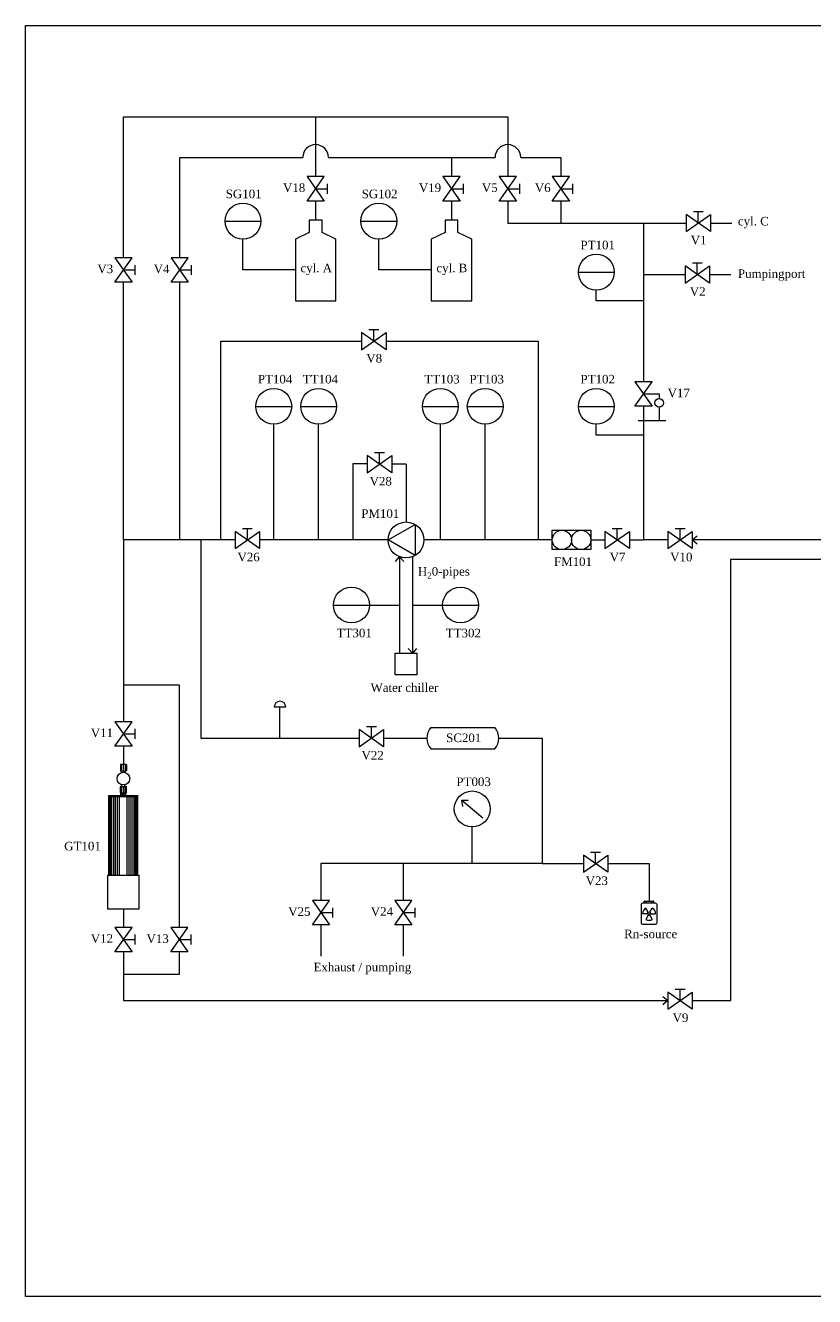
# Model space of a CAD drawing. Header units: millimetres. Extents: x 0 to 10451, y -187 to 2970.
# Drawn here: x 0 to 1844, y 0 to 2970 of the extents above; entities that cross this region are included whole.
import ezdxf

# ---------------------------------------------------------------- set-up
doc = ezdxf.new("R2010")
doc.units = ezdxf.units.MM
doc.styles.get("Standard").update_dxf_attribs({"font": 'arial.ttf'})

msp = doc.modelspace()

# ---------------------------------------------------------------- linework, layer by layer
for p, q in [((1600.5, 2508.3), (1650.5, 2508.3)), ((1598.4, 2388.1), (1648.4, 2388.1)), ((1496.6, 2046.1), (1431.3, 2046.1)), ((798.7, 1945.3), (765.3, 1945.3)), ((765.3, 1945.3), (765.3, 1767.8)), ((889.2, 1944.9), (855.8, 1944.9)), ((889.2, 1944.9), (889.2, 1809.8)), ((1320.9, 1767.8), (1353.9, 1767.8)), ((1320.9, 1767.8), (1353.9, 1767.8)), ((1411, 1767.8), (1444, 1767.8)), ((874.2, 1728.6), (874.2, 1503)), ((904.2, 1728.6), (904.2, 1503)), ((803.7, 1615.8), (874.2, 1615.8)), ((904.2, 1615.8), (974.7, 1615.8)), ((229, 1429), (229, 1343.2)), ((947, 1329.6), (1097, 1329.6)), ((229, 1286.1), (229, 1243.2)), ((947, 1279.6), (1097, 1279.6)), ((221.9, 1242.1), (221.9, 1228.9)), ((234.8, 1243.2), (223.1, 1243.2)), ((234.8, 1227.8), (223.1, 1227.8)), ((224.4, 1243.2), (224.4, 1227.8)), ((225.6, 1227.8), (225.6, 1224.4)), ((229, 1243.2), (229, 1227.8)), ((232.3, 1227.8), (232.3, 1224.4)), ((233.5, 1243.2), (233.5, 1227.8)), ((236, 1242.1), (236, 1228.9)), ((221.8, 1177.7), (221.8, 1190.8)), ((222.9, 1191.9), (234.7, 1191.9)), ((224.3, 1176.6), (224.3, 1191.9)), ((225.4, 1191.9), (225.4, 1195.8)), ((228.8, 1176.6), (228.8, 1191.9)), ((232.2, 1191.9), (232.2, 1195.7)), ((233.4, 1176.6), (233.4, 1191.9)), ((235.9, 1177.7), (235.9, 1190.8)), ((194.9, 1170.9), (262.8, 1170.9)), ((194.9, 1168.6), (262.8, 1168.6)), ((222.9, 1176.6), (234.7, 1176.6)), ((223.2, 1170.9), (223.2, 1174.3)), ((223.2, 1174.3), (234.5, 1174.3)), ((225, 1170.9), (225, 1174.3)), ((226.1, 1174.3), (226.1, 1176.5)), ((227.7, 1174.3), (227.7, 1176.5)), ((228.8, 1170.9), (228.8, 1174.3)), ((230, 1174.3), (230, 1176.5)), ((231.5, 1174.3), (231.5, 1176.5)), ((232.7, 1170.9), (232.7, 1174.3)), ((234.5, 1170.9), (234.5, 1174.3)), ((1019.4, 1159.9), (1068.5, 1118.7)), ((1445.6, 918.9), (1445.6, 923)), ((1446.4, 923.8), (1467.5, 923.8)), ((1450.5, 918.9), (1450.5, 923.8)), ((1463.5, 918.9), (1463.5, 923.8)), ((1468.3, 918.9), (1468.3, 923)), ((1452.8, 894.6), (1441.7, 894.6)), ((1454.9, 898.2), (1449.3, 907.8)), ((1459.1, 898.2), (1464.6, 907.8)), ((1461.2, 894.6), (1472.3, 894.6)), ((1454.9, 891), (1449.3, 881.3)), ((1459.1, 891), (1464.6, 881.3))]:
    msp.add_line(p, q)
for points in [[(0, 2970), (4200, 2970), (4200, 0), (0, 0), (0, 2970)], [(229, 2427.2), (229, 2756.2), (1127.1, 2756.2), (1127.1, 2616.9)], [(678, 2756.2), (678, 2616.9)], [(360.5, 2427.2), (360.5, 2661.4), (648, 2661.4)], [(708, 2661.4), (1097.1, 2661.4)], [(995.5, 2661.4), (995.5, 2616.9)], [(1157.1, 2661.4), (1251, 2661.4), (1251, 2616.9)], [(698, 2616.9), (658, 2616.9), (698, 2559.7), (658, 2559.7), (698, 2616.9)], [(1015.5, 2616.9), (975.5, 2616.9), (1015.5, 2559.7), (975.5, 2559.7), (1015.5, 2616.9)], [(1147.1, 2616.9), (1107.1, 2616.9), (1147.1, 2559.7), (1107.1, 2559.7), (1147.1, 2616.9)], [(1271, 2616.9), (1231, 2616.9), (1271, 2559.7), (1231, 2559.7), (1271, 2616.9)], [(678, 2588.3), (705, 2588.3)], [(705, 2599.8), (705, 2576.8)], [(995.5, 2588.3), (1022.5, 2588.3)], [(1022.5, 2599.8), (1022.5, 2576.8)], [(1127.1, 2588.3), (1154.1, 2588.3)], [(1154.1, 2599.8), (1154.1, 2576.8)], [(1251, 2588.3), (1278, 2588.3)], [(1278, 2599.8), (1278, 2576.8)], [(678, 2559.7), (678, 2515.2)], [(995.5, 2559.7), (995.5, 2515.2)], [(1127.1, 2559.7), (1127.1, 2508.3), (1543.4, 2508.3)], [(1251, 2559.7), (1251, 2508.3)], [(1543.4, 2528.3), (1543.4, 2488.3), (1600.5, 2528.3), (1600.5, 2488.3), (1543.4, 2528.3)], [(1560.5, 2535.3), (1583.5, 2535.3)], [(1572, 2508.3), (1572, 2535.3)], [(466.3, 2512.8), (550.3, 2512.8)], [(630.8, 2326.5), (725.2, 2326.5), (725.2, 2470.8), (693.1, 2485.8), (693.1, 2515.2), (662.9, 2515.2), (662.9, 2485.8), (630.8, 2470.8), (630.8, 2326.5)], [(783.8, 2512.8), (867.8, 2512.8)], [(948.3, 2326.5), (1042.7, 2326.5), (1042.7, 2470.8), (1010.6, 2485.8), (1010.6, 2515.2), (980.4, 2515.2), (980.4, 2485.8), (948.3, 2470.8), (948.3, 2326.5)], [(1444, 2508.3), (1444, 2137.5)], [(630.8, 2398.6), (508.3, 2398.6), (508.3, 2470.8)], [(948.3, 2398.6), (825.8, 2398.6), (825.8, 2470.8)], [(249, 2427.2), (209, 2427.2), (249, 2370.1), (209, 2370.1), (249, 2427.2)], [(256, 2410.1), (256, 2387.1)], [(380.5, 2427.2), (340.5, 2427.2), (380.5, 2370.1), (340.5, 2370.1), (380.5, 2427.2)], [(387.5, 2410.1), (387.5, 2387.1)], [(1541.2, 2408.1), (1541.2, 2368.1), (1598.4, 2408.1), (1598.4, 2368.1), (1541.2, 2408.1)], [(1558.3, 2415.1), (1581.3, 2415.1)], [(1569.8, 2388.1), (1569.8, 2415.1)], [(229, 2398.6), (256, 2398.6)], [(360.5, 2398.6), (387.5, 2398.6)], [(1291.8, 2393.5), (1375.8, 2393.5)], [(1444, 2388.1), (1541.2, 2388.1)], [(490, 1767.8), (229, 1767.8), (229, 2370.1)], [(360.5, 1767.8), (360.5, 2370.1)], [(1444, 2326.5), (1333.8, 2326.5), (1333.8, 2351.5)], [(802.6, 2259.3), (825.6, 2259.3)], [(814.1, 2232.3), (814.1, 2259.3)], [(456.6, 1767.8), (456.6, 2232.3), (785.5, 2232.3)], [(785.5, 2252.3), (785.5, 2212.3), (842.6, 2252.3), (842.6, 2212.3), (785.5, 2252.3)], [(842.6, 2232.3), (1197.9, 2232.3), (1197.9, 1767.8)], [(1464, 2137.5), (1424, 2137.5), (1464, 2080.4), (1424, 2080.4), (1464, 2137.5)], [(1444, 2109.5), (1444, 2109)], [(1444, 2109), (1480.6, 2109), (1480.6, 2098.2)], [(538.1, 2080), (622.1, 2080)], [(643.1, 2080), (727.1, 2080)], [(927.4, 2080), (1011.4, 2080)], [(1032.4, 2080), (1116.4, 2080)], [(1291.8, 2080), (1375.8, 2080)], [(1444, 2080.4), (1444, 1767.8)], [(1480.6, 2078.2), (1480.6, 2046.1)], [(580.1, 1767.8), (580.1, 2038)], [(685.1, 1767.8), (685.1, 2038)], [(969.4, 1767.8), (969.4, 2038)], [(1074.4, 1767.8), (1074.4, 2038)], [(1444, 2012.9), (1333.8, 2012.9), (1333.8, 2038)], [(798.7, 1964.9), (798.7, 1924.9), (855.8, 1964.9), (855.8, 1924.9), (798.7, 1964.9)], [(815.7, 1971.9), (838.7, 1971.9)], [(827.2, 1944.9), (827.2, 1971.9)], [(490, 1787.8), (490, 1747.8), (547.1, 1787.8), (547.1, 1747.8), (490, 1787.8)], [(507, 1794.8), (530, 1794.8)], [(518.5, 1767.8), (518.5, 1794.8)], [(847.2, 1767.8), (910.2, 1804.2), (910.2, 1731.4), (847.2, 1767.8)], [(1230.9, 1767.8), (1230.9, 1790.3), (1320.9, 1790.3), (1320.9, 1745.3), (1230.9, 1745.3), (1230.9, 1767.8)], [(1353.9, 1787.8), (1353.9, 1747.8), (1411, 1787.8), (1411, 1747.8), (1353.9, 1787.8)], [(1371, 1794.8), (1394, 1794.8)], [(1382.5, 1767.8), (1382.5, 1794.8)], [(1501, 1787.8), (1501, 1747.8), (1558.1, 1787.8), (1558.1, 1747.8), (1501, 1787.8)], [(1518.1, 1794.8), (1541.1, 1794.8)], [(1529.6, 1767.8), (1529.6, 1794.8)], [(229, 1767.8), (229, 1343.2)], [(409.6, 1767.8), (409.6, 1304.6), (779.8, 1304.6)], [(847.2, 1767.8), (547.1, 1767.8)], [(1230.9, 1767.8), (931.2, 1767.8)], [(1501, 1767.8), (1444, 1767.8)], [(1569.6, 1758.2), (1558.1, 1767.8), (1569.6, 1777.5)], [(1920.2, 1767.8), (1558.1, 1767.8)], [(864.5, 1717.1), (874.2, 1728.6), (883.8, 1717.1)], [(864.5, 1717.1), (874.2, 1728.6), (883.8, 1717.1)], [(1558.1, 691.5), (1648.4, 691.5), (1648.4, 1723.1), (1922, 1723.1)], [(719.7, 1615.8), (803.7, 1615.8)], [(974.7, 1615.8), (1058.7, 1615.8)], [(864.2, 1503), (914.2, 1503), (914.2, 1453), (864.2, 1453), (864.2, 1503)], [(913.8, 1514.5), (904.2, 1503), (894.5, 1514.5)], [(913.8, 1514.5), (904.2, 1503), (894.5, 1514.5)], [(229, 1429), (359.5, 1429), (359.5, 862.7)], [(581.2, 1377.6), (608.1, 1377.6)], [(594.7, 1304.6), (594.7, 1377.6)], [(249, 1343.2), (209, 1343.2), (249, 1286.1), (209, 1286.1), (249, 1343.2)], [(229, 1314.7), (256, 1314.7)], [(256, 1326.2), (256, 1303.2)], [(779.8, 1324.6), (779.8, 1284.6), (836.9, 1324.6), (836.9, 1284.6), (779.8, 1324.6)], [(796.9, 1331.6), (819.9, 1331.6)], [(808.4, 1304.6), (808.4, 1331.6)], [(229, 1286.1), (229, 1243.2)], [(1105.9, 1304.6), (1207.2, 1304.6), (1207.2, 1011.5), (690.4, 1011.5), (690.4, 925.7)], [(836.9, 1304.6), (938.2, 1304.6)], [(194.9, 984.2), (194.9, 1170.9)], [(197.2, 984.2), (197.2, 1168.6)], [(199.4, 984.2), (199.4, 1168.6)], [(201.7, 984.2), (201.7, 1168.6)], [(206.2, 984.2), (206.2, 1168.6)], [(210.7, 984.2), (210.7, 1168.6)], [(215.3, 984.2), (215.3, 1168.6)], [(219.8, 984.2), (219.8, 1168.6)], [(237.9, 984.2), (237.9, 1168.6)], [(242.4, 984.2), (242.4, 1168.6)], [(246.9, 984.2), (246.9, 1168.6)], [(251.5, 984.2), (251.5, 1168.6)], [(256, 984.2), (256, 1168.6)], [(258.2, 984.2), (258.2, 1168.6)], [(260.5, 984.2), (260.5, 1168.6)], [(262.8, 984.2), (262.8, 1170.9)], [(1022, 1145.1), (1019.4, 1159.9), (1034.4, 1159.9)], [(1044, 1011.5), (1044, 1097.3)], [(883.1, 925.7), (883.1, 1011.5)], [(1207.2, 1011.5), (1303.5, 1011.5)], [(1303.5, 1031.5), (1303.5, 991.5), (1360.6, 1031.5), (1360.6, 991.5), (1303.5, 1031.5)], [(1320.6, 1038.5), (1343.6, 1038.5)], [(1332.1, 1011.5), (1332.1, 1038.5)], [(1360.6, 1011.5), (1457, 1011.5), (1457, 923.8)], [(191.8, 905.9), (265.9, 905.9), (265.9, 984.2), (191.8, 984.2), (191.8, 905.9)], [(710.4, 925.7), (670.4, 925.7), (710.4, 868.6), (670.4, 868.6), (710.4, 925.7)], [(903.1, 925.7), (863.1, 925.7), (903.1, 868.6), (863.1, 868.6), (903.1, 925.7)], [(229, 905.9), (229, 862.7)], [(690.4, 897.1), (717.4, 897.1)], [(717.4, 908.6), (717.4, 885.6)], [(883.1, 897.1), (910.1, 897.1)], [(910.1, 908.6), (910.1, 885.6)], [(249, 862.7), (209, 862.7), (249, 805.6), (209, 805.6), (249, 862.7)], [(379.5, 862.7), (339.5, 862.7), (379.5, 805.6), (339.5, 805.6), (379.5, 862.7)], [(690.4, 868.6), (690.4, 795.6)], [(883.1, 795.6), (883.1, 868.6)], [(229, 834.2), (256, 834.2)], [(256, 845.7), (256, 822.7)], [(359.5, 834.2), (386.5, 834.2)], [(386.5, 845.7), (386.5, 822.7)], [(229, 805.6), (229, 691.5), (1501, 691.5)], [(359.5, 805.6), (359.5, 752.6), (229, 752.6)], [(1518.1, 718.5), (1541.1, 718.5)], [(1529.6, 691.5), (1529.6, 718.5)], [(1489.5, 701.1), (1501, 691.5), (1489.5, 681.9)], [(1489.5, 701.1), (1501, 691.5), (1489.5, 681.9)], [(1501, 711.5), (1501, 671.5), (1558.1, 711.5), (1558.1, 671.5), (1501, 711.5)]]:
    msp.add_lwpolyline(points)
msp.add_lwpolyline([(1438.3, 915.7), (1438.3, 873.5, 0.414214), (1441.6, 870.3), (1472.4, 870.3, 0.414214), (1475.6, 873.5), (1475.6, 915.7, 0.414214), (1472.4, 918.9), (1441.6, 918.9, 0.414214)], format="xyb", close=True)
for centre, radius in [((508.3, 2512.8), 42), ((825.8, 2512.8), 42), ((1333.8, 2393.5), 42), ((580.1, 2080), 42), ((685.1, 2080), 42), ((969.4, 2080), 42), ((1074.4, 2080), 42), ((1333.8, 2080), 42), ((1480.6, 2088.2), 10), ((889.2, 1767.8), 42), ((1253.4, 1767.8), 22.5), ((1298.4, 1767.8), 22.5), ((761.7, 1615.8), 42), ((1016.7, 1615.8), 42), ((229, 1210.1), 14.8), ((1044, 1139.3), 42), ((1457, 894.6), 2.78), ((1457, 894.6), 2.78)]:
    msp.add_circle(centre, radius)
for centre, radius, start, end in [((678, 2661.4), 30, 0, 180), ((1127.1, 2661.4), 30, 0, 180), ((594.7, 1377.6), 13.4, 0, 180), ((977.9, 1304.6), 39.7, 140.9697, 219.0303), ((1066.2, 1304.6), 39.7, 320.9697, 39.0303), ((223.1, 1242.1), 1.13, 90, 180), ((223.1, 1228.9), 1.13, 180, 270), ((234.8, 1242.1), 1.13, 0, 90), ((234.8, 1228.9), 1.13, 270, 0), ((222.9, 1190.8), 1.13, 90, 180), ((234.7, 1190.8), 1.13, 0, 90), ((222.9, 1177.7), 1.13, 180, 270), ((234.7, 1177.7), 1.13, 270, 0), ((1446.4, 923), 0.811, 90, 180), ((1467.5, 923), 0.811, 0, 90), ((1457, 894.6), 15.3, 120, 180), ((1457, 894.6), 4.17, 120, 180), ((1457, 894.6), 4.17, 0, 60), ((1457, 894.6), 15.3, 0, 60), ((1457, 894.6), 15.3, 240, 300), ((1457, 894.6), 4.17, 240, 300)]:
    msp.add_arc(centre, radius, start, end)

# ---------------------------------------------------------------- texts
at = {"char_height": 20, "attachment_point": 1}
for s, insert in [('{\\fPalatino Linotype|b0|i0|c0|p18;SG101}', (468, 2586.3)), ('{\\fPalatino Linotype|b0|i0|c0|p18;V18}', (601.8, 2600.9)), ('{\\fPalatino Linotype|b0|i0|c0|p18;SG102}', (785.5, 2586.3)), ('{\\fPalatino Linotype|b0|i0|c0|p18;V19}', (919.2, 2600.7)), ('{\\fPalatino Linotype|b0|i0|c0|p18;V5}', (1066.3, 2600.9)), ('{\\fPalatino Linotype|b0|i0|c0|p18;V6}', (1190.2, 2600.9)), ('{\\fPalatino Linotype|b0|i0|c0|p18;cyl. C}', (1664.6, 2522.7)), ('{\\fPalatino Linotype|b0|i0|c0|p18;PT101}', (1296.8, 2467)), ('{\\fPalatino Linotype|b0|i0|c0|p18;V1}', (1554.4, 2478.4)), ('{\\fPalatino Linotype|b0|i0|c0|p18;V3}', (168.1, 2411.2)), ('{\\fPalatino Linotype|b0|i0|c0|p18;V4}', (299.7, 2411.2)), ('{\\fPalatino Linotype|b0|i0|c0|p18;cyl. A}', (642.6, 2413.3)), ('{\\fPalatino Linotype|b0|i0|c0|p18;cyl. B}', (960.1, 2413.3)), ('{\\fPalatino Linotype|b0|i0|c0|p18;Pumpingport}', (1664.5, 2400)), ('{\\fPalatino Linotype|b0|i0|c0|p18;V2}', (1552.2, 2358.3)), ('{\\fPalatino Linotype|b0|i0|c0|p18;V8}', (796.4, 2202.4)), ('{\\fPalatino Linotype|b0|i0|c0|p18;PT104}', (543, 2153.5)), ('{\\fPalatino Linotype|b0|i0|c0|p18;TT104}', (648.1, 2153.5)), ('{\\fPalatino Linotype|b0|i0|c0|p18;TT103}', (932.3, 2153.5)), ('{\\fPalatino Linotype|b0|i0|c0|p18;PT103}', (1037.4, 2153.5)), ('{\\fPalatino Linotype|b0|i0|c0|p18;PT102}', (1296.8, 2153.5)), ('{\\fPalatino Linotype|b0|i0|c0|p18;V17}', (1500.4, 2121.3)), ('{\\fPalatino Linotype|b0|i0|c0|p18;V28}', (804.1, 1915.1)), ('{\\fPalatino Linotype|b0|i0|c0|p18;PM101}', (784.6, 1839.4)), ('{\\fPalatino Linotype|b0|i0|c0|p18;V26}', (495.4, 1738)), ('{\\fPalatino Linotype|b0|i0|c0|p18;FM101}', (1234.8, 1727.1)), ('{\\fPalatino Linotype|b0|i0|c0|p18;V7}', (1364.9, 1738)), ('{\\fPalatino Linotype|b0|i0|c0|p18;V10}', (1506.4, 1738)), ('\\A1;{\\fPalatino Linotype|b0|i0|c0|p18;H\\H0.7x;\\S^ 2;\\H1.42857x;0-pipes}', (916.9, 1704.5)), ('{\\fPalatino Linotype|b0|i0|c0|p18;TT301}', (727.1, 1560.4)), ('{\\fPalatino Linotype|b0|i0|c0|p18;TT302}', (982.1, 1560.4)), ('\\A1;{\\fPalatino Linotype|b0|i0|c0|p18;Water chiller}', (806.3, 1432.9)), ('{\\fPalatino Linotype|b0|i0|c0|p18;V11}', (152.7, 1327.2)), ('{\\fPalatino Linotype|b0|i0|c0|p18;SC201}', (982.9, 1315.5)), ('{\\fPalatino Linotype|b0|i0|c0|p18;V22}', (785.2, 1274.8)), ('{\\fPalatino Linotype|b0|i0|c0|p18;PT003}', (1006.9, 1212.8)), ('{\\fPalatino Linotype|b0|i0|c0|p18;GT101}', (90.6, 1062.5)), ('{\\fPalatino Linotype|b0|i0|c0|p18;V23}', (1308.9, 981.7)), ('{\\fPalatino Linotype|b0|i0|c0|p18;V25}', (614, 909.5)), ('{\\fPalatino Linotype|b0|i0|c0|p18;V24}', (806.9, 909.7)), ('{\\fPalatino Linotype|b0|i0|c0|p18;V12}', (152.7, 846.7)), ('{\\fPalatino Linotype|b0|i0|c0|p18;V13}', (282.9, 846.2)), ('{\\fPalatino Linotype|b0|i0|c0|p18;Rn-source}', (1398.8, 857.4)), ('{\\fPalatino Linotype|b0|i0|c0|p18;Exhaust / pumping}', (673.1, 779.8)), ('{\\fPalatino Linotype|b0|i0|c0|p18;V9}', (1512, 661.7))]:
    msp.add_mtext_dynamic_manual_height_columns(s, width=282.426, gutter_width=12.5, heights=[0], dxfattribs=dict(at, insert=insert))

doc.saveas('drawing.dxf')
